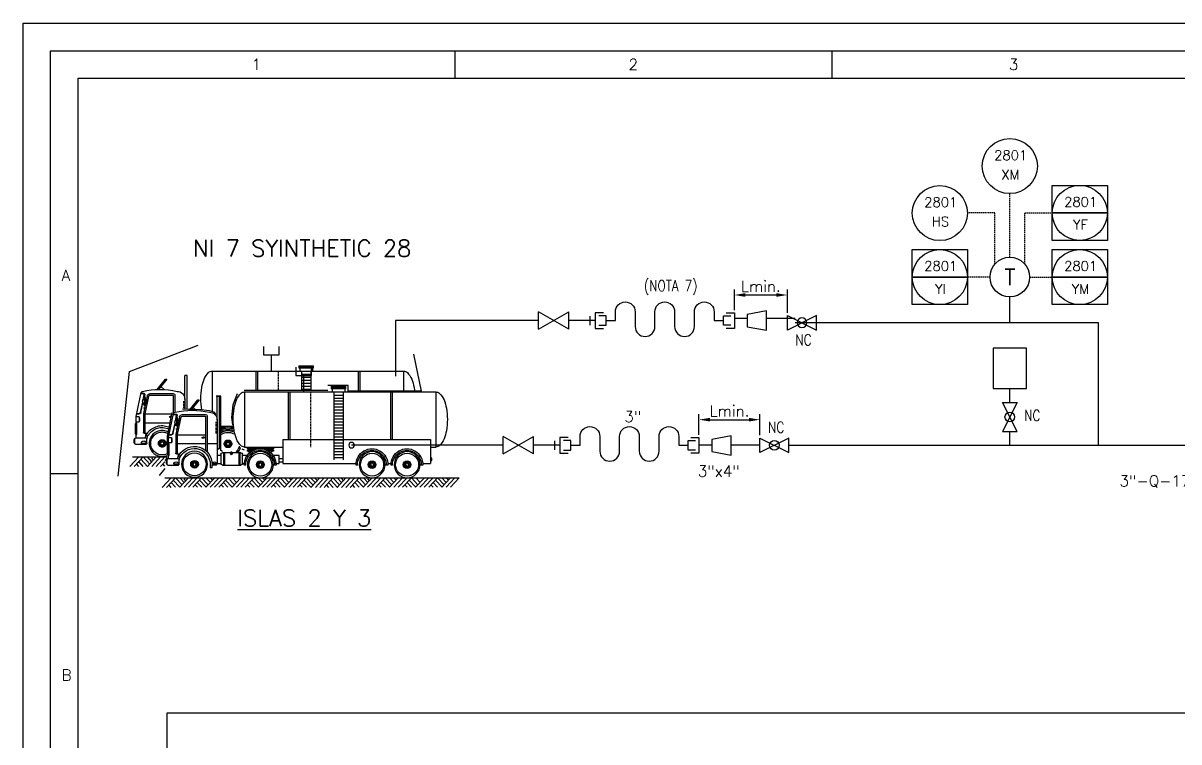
# Model space of a CAD drawing. Header units: metres. Extents: x 91 to 3133, y 1612 to 2206.
# Drawn here: x 1135.1 to 1344.9, y 2075.2 to 2205.7 of the extents above; entities that cross this region are included whole.
import ezdxf
from ezdxf.enums import TextEntityAlignment as Align
from ezdxf.xclip import XClip

# ---------------------------------------------------------------- set-up
doc = ezdxf.new("R2010")
doc.units = ezdxf.units.M
doc.header["$XCLIPFRAME"] = 2
doc.linetypes.add('RAYITAS', pattern=[0.375, 0.25, -0.125])
doc.linetypes.add('TRAZOS', pattern=[0.75, 0.5, -0.25])
for name, color, linetype in [('CAJETIN', 1, 'Continuous'), ('CARGACAMIONES', 7, 'Continuous'), ('COTAS', 4, 'Continuous'), ('EQUIPOS', 5, 'Continuous'), ('FORMATO', 7, 'Continuous'), ('INSTRUMENTOS', 1, 'Continuous'), ('TEX', 7, 'Continuous'), ('TEXTO-VALVULAS Y ACCESORIOS', 7, 'Continuous'), ('TUBERIA', 5, 'Continuous'), ('TUBERÍA2', 1, 'TRAZOS')]:
    doc.layers.add(name, color=color, linetype=linetype)
doc.layers.add('TUBERÍA3', color=1, linetype='Continuous', true_color=0xff0000)
doc.styles.add('PY', font='ROMANS.shx')
doc.styles.add('PY1', font='ROMANS.shx', dxfattribs={"width": 0.8})
doc.linetypes.add('SEÑAL_MECANICA2', pattern='A,4.411183,["o",PY,S=4.130212,R=360,X=0,Y=-1.374287999999999],0.5888170000000001,-0.374158,["",PY,S=2,R=360,X=0,Y=-0.6882620000000002],-2.183682', length=7.55784)
doc.dimstyles.new('1-5', dxfattribs={"dimtxt": 2, "dimasz": 2, "dimexe": 1, "dimexo": 0.5, "dimgap": 0.6, "dimtad": 1, "dimdec": 0, "dimlfac": 5, "dimzin": 0, "dimdsep": 46, "dimtxsty": 'PY', "dimcen": 0.7, "dimclrd": 4, "dimclre": 4, "dimclrt": 7, "dimazin": 0, "dimtfac": 1, "dimtdec": 0, "dimtofl": 0, "dimtmove": 0, "dimatfit": 3, "dimfxl": 1, "dimtolj": 1, "dimtzin": 0, "dimarcsym": 0})

# ---------------------------------------------------------------- blocks, each defined once
blk = doc.blocks.new('CAMION CISTERNA ALZ')
at = {"layer": 'CAJETIN', "color": 4, "linetype": 'RAYITAS'}
blk.add_line((38.61662163062283, 22.24642142293749), (38.61662163062283, 7.947094407235795), dxfattribs=at)
at = {"layer": 'CARGACAMIONES', "color": 4, "linetype": 'ByBlock'}
for p, q in [((55.70958841552237, 22.2464214229376), (6.059452575620525, 22.2464214229376)), ((6.059452575620525, 22.2464214229376), (6.059452575620525, 7.947094407235907)), ((17.40189187419446, 22.2464214229376), (17.40189187419446, 9.882038489052773)), ((17.83071755656056, 22.2464214229376), (17.83071755656056, 9.882038489052773)), ((33.2045586191216, 23.63066198054503), (29.45649663664926, 23.63066198054503)), ((29.45649663664926, 23.1267971238708), (29.45649663664926, 23.63066198054503)), ((33.2045586191216, 23.37628360630152), (29.45649663664926, 23.37628360630152)), ((33.2045586191216, 23.1267971238708), (29.45649663664926, 23.1267971238708)), ((29.73135451536427, 23.1267971238708), (29.73135451536427, 22.2464214229376)), ((30.12099766087386, 22.09080544916469), (30.12099766087386, 4.626509220338448)), ((32.54386276623973, 21.4341283832232), (30.12099766087386, 21.4341283832232)), ((32.54386276623973, 22.09080544916469), (32.54386276623973, 4.626509220338448)), ((32.91096043049538, 22.2464214229376), (32.91096043049538, 23.1267971238708)), ((33.2045586191216, 23.63066198054503), (33.2045586191216, 23.1267971238708)), ((43.93832343458325, 22.2464214229376), (43.93832343458325, 9.882038489052773)), ((44.36714911694889, 22.2464214229376), (44.36714911694889, 9.882038489052773)), ((55.70958841552237, 22.2464214229376), (55.70958841552237, 7.947094407235907)), ((62.23189717695641, 7.748492643128884), (62.23189717695641, 21.05481083829591)), ((62.23189717695641, 21.05481083829591), (62.82770246927658, 21.05481083829591)), ((62.82770246927658, 14.89815615097995), (62.82770246927658, 21.05481083829591)), ((32.54386276623973, 20.66175027983354), (30.12099766087386, 20.66175027983354)), ((32.54386276623973, 19.88937217644434), (30.12099766087386, 19.88937217644434)), ((32.54386276623973, 19.11699407305468), (30.12099766087386, 19.11699407305468)), ((32.54386276623973, 18.34461596966548), (30.12099766087386, 18.34461596966548)), ((67.49484392579097, 20.16110289981452), (69.6664287091935, 17.48838316639558)), ((67.79274657195128, 20.16110289981452), (67.49484392579097, 20.16110289981452)), ((69.97101075905357, 17.4801623618423), (67.79274657195128, 20.16110289981452)), ((69.05088146388562, 18.24597977600524), (68.14334745027371, 17.45945029754193)), ((32.54386276623973, 17.57223786627628), (30.12099766087386, 17.57223786627628)), ((32.54386276623973, 16.79985976288708), (30.12099766087386, 16.79985976288708)), ((32.54386276623973, 16.02748165949742), (30.12099766087386, 16.02748165949742)), ((32.54386276623973, 15.25510355610822), (30.12099766087386, 15.25510355610822)), ((62.82770246927658, 14.99745703303324), (62.82770246927658, 3.577855596882272)), ((65.40952540266744, 15.99046585356837), (65.40952540266744, 6.682636534693301)), ((71.81594886304629, 16.38766938178196), (65.80672893088149, 16.38766938178196)), ((65.80672893088149, 15.79186408946134), (65.80672893088149, 7.049412865594604)), ((71.81594886304629, 15.99046585356837), (66.0053306949885, 15.99046585356837)), ((72.20455281695241, 15.67546700791126), (73.15499420283959, 11.18247136553645)), ((72.59315677085806, 15.75767169046821), (73.05569332078585, 13.57113527262845)), ((73.05569332078585, 13.4086429201775), (73.05569332078585, 15.39466056124729)), ((73.05569332078585, 15.39466056124729), (73.35359596694616, 15.39466056124729)), ((73.15499420283959, 15.39466056124729), (73.15499420283959, 16.18906761767493)), ((73.38958954904001, 15.35731229274097), (73.2262690973671, 16.1272515649166)), ((73.52835390057635, 15.18168625481166), (73.32340860884413, 16.1478569158362)), ((73.35359596694616, 15.39466056124729), (73.35359596694616, 13.4086429201775)), ((74.15402125865012, 16.4869702638357), (73.51768763179915, 16.4869702638357)), ((74.17508508211586, 16.38766938178196), (73.51768763179915, 16.38766938178196)), ((75.43891449006969, 10.42961645857303), (74.11547410713138, 16.66869254956691)), ((32.54386276623973, 14.48272545271902), (30.12099766087386, 14.48272545271902)), ((32.54386276623973, 13.71034734932937), (30.12099766087386, 13.71034734932937)), ((32.54386276623973, 12.93796924594017), (30.12099766087386, 12.93796924594017)), ((32.54386276623973, 12.16559114255096), (30.12099766087386, 12.16559114255096)), ((62.82770246927658, 14.30235085865888), (63.22490599749064, 14.30235085865888)), ((62.82770246927658, 13.90514733044483), (63.22490599749064, 13.90514733044483)), ((62.82770246927658, 13.50794380223124), (63.22490599749064, 13.50794380223124)), ((62.82770246927658, 13.11074027401673), (63.22490599749064, 13.11074027401673)), ((62.82770246927658, 12.71353674580314), (63.22490599749064, 12.71353674580314)), ((62.82770246927658, 12.31633321758909), (63.22490599749064, 12.31633321758909)), ((73.35359596694616, 13.4086429201775), (73.05569332078585, 13.4086429201775)), ((73.0900667030346, 13.4086429201775), (73.55219773105318, 11.22402351500068)), ((73.15499420283959, 13.4086429201775), (73.15499420283959, 12.6142358637494)), ((73.15499420283959, 12.6142358637494), (73.55219773105318, 12.6142358637494)), ((74.20394664082414, 11.51820028861721), (73.68895065587641, 13.94603850336944)), ((74.30108615230165, 11.5388056395368), (73.74446532729462, 14.16287524313793)), ((45.78227386875551, 9.882038489052773), (7.445257865258554, 9.882038489052773)), ((7.445257865258554, 9.882038489052773), (7.445257865258554, 3.677156478936012)), ((32.54386276623973, 11.39321303916176), (30.12099766087386, 11.39321303916176)), ((32.54386276623973, 10.62083493577211), (30.12099766087386, 10.62083493577211)), ((32.54386276623973, 9.848456832382908), (30.12099766087386, 9.848456832382908)), ((32.54386276623973, 9.076078728993252), (30.12099766087386, 9.076078728993252)), ((45.78227386875551, 9.882038489052773), (45.78227386875551, 3.677156478936012)), ((62.82770246927658, 11.91912968937504), (63.22490599749064, 11.91912968937504)), ((62.82770246927658, 11.52192616116144), (63.22490599749064, 11.52192616116144)), ((73.15499420283959, 11.12472263294739), (65.80672893088149, 11.12472263294739)), ((66.1046315770418, 10.33031557651929), (66.1046315770418, 10.52891734062632)), ((66.1046315770418, 10.52891734062632), (66.50183510525585, 10.52891734062632)), ((66.79973775141616, 10.33031557651929), (66.1046315770418, 10.33031557651929)), ((66.79973775141616, 10.52891734062632), (66.79973775141616, 10.33031557651929)), ((73.15499420283959, 11.18247136553645), (73.15499420283959, 6.15967853027314)), ((73.55219773105318, 11.22402351500068), (73.55219773105318, 6.35828029437971)), ((74.5452065515883, 10.13171381241227), (74.5452065515883, 9.238005873930886)), ((74.64450743364205, 10.33031557651929), (74.64450743364205, 9.138704991877601)), ((75.27040390234242, 11.22402351500068), (74.6896441982117, 11.22402351500068)), ((75.29146772580862, 11.12472263294739), (74.6896441982117, 11.12472263294739)), ((75.43891449006969, 10.42961645857303), (74.74380831569532, 10.42961645857303)), ((74.74380831569532, 9.039404109823863), (75.43891449006969, 9.039404109823863)), ((75.43891449006969, 4.868767063577706), (75.43891449006969, 10.42961645857303)), ((7.445257865258554, 7.947094407235454), (6.059452575620525, 7.947094407235454)), ((32.54386276623973, 8.303700625604051), (30.12099766087386, 8.303700625604051)), ((32.54386276623973, 7.53132252221485), (30.12099766087386, 7.53132252221485)), ((32.54386276623973, 6.754176030837697), (30.12099766087386, 6.754176030837697)), ((55.70958841552237, 7.947094407235907), (45.78227386875551, 7.947094407235907)), ((48.23047280741412, 7.847793525182621), (48.23047280741412, 7.45058999696812)), ((54.9829327870516, 7.847793525182621), (48.23047280741412, 7.847793525182621)), ((48.23047280741412, 7.45058999696812), (51.010897504912, 7.45058999696812)), ((50.24414945269383, 7.251988232861093), (48.23047280741412, 7.251988232861093)), ((48.23047280741412, 7.251988232861093), (48.23047280741412, 6.854784704647499)), ((48.23047280741412, 6.854784704647499), (49.43980718093508, 6.854784704647499)), ((48.4290745715216, 6.854784704647499), (48.92408128104761, 6.465850861447962)), ((48.72697721768189, 7.847793525182621), (48.72697721768189, 7.947094407235907)), ((49.32278251000297, 7.45058999696812), (49.32278251000297, 7.251988232861093)), ((52.30180897160744, 7.45058999696812), (54.9829327870516, 7.45058999696812)), ((54.9829327870516, 7.251988232861093), (53.06855702382563, 7.251988232861093)), ((53.87289929558438, 6.854784704647499), (54.9829327870516, 6.854784704647499)), ((53.89062308446273, 7.45058999696812), (53.89062308446273, 7.251988232861093)), ((54.78433102294503, 6.854784704647499), (54.34155299819304, 6.506887685199671)), ((54.48642837678381, 7.847793525182621), (54.48642837678381, 7.947094407235907)), ((54.9829327870516, 7.45058999696812), (54.9829327870516, 7.847793525182621)), ((54.9829327870516, 6.854784704647499), (54.9829327870516, 7.251988232861093)), ((56.27384425374657, 3.677156478936012), (56.27384425374657, 6.060377648219401)), ((56.67104778196062, 6.45758117643345), (58.95496806919073, 6.45758117643345)), ((56.96895042812093, 6.45758117643345), (56.96895042812093, 3.279952950721963)), ((57.16755219222797, 6.45758117643345), (57.16755219222797, 3.279952950721963)), ((58.95496806919073, 6.45758117643345), (58.95496806919073, 6.15967853027314)), ((59.35217159740478, 6.45758117643345), (61.43749012052786, 6.45758117643345)), ((59.35217159740478, 6.45758117643345), (59.35217159740478, 6.15967853027314)), ((60.94098571026007, 6.45758117643345), (60.94098571026007, 3.279952950721963)), ((61.13958747436754, 6.45758117643345), (61.13958747436754, 3.279952950721963)), ((61.83469364874146, 6.060377648219401), (61.83469364874146, 3.677156478936012)), ((62.82770246927658, 7.351289114914834), (62.62910070516999, 7.351289114914834)), ((65.40952540266744, 8.840802345717293), (62.82770246927658, 8.840802345717293)), ((73.15499420283959, 8.840802345717293), (65.80672893088149, 8.840802345717293)), ((73.35359596694616, 6.15967853027314), (72.49693556305101, 6.15967853027314)), ((75.43891449006969, 8.940103227770578), (75.2403127259622, 8.940103227770578)), ((75.43891449006969, 8.741501463664008), (75.2403127259622, 8.741501463664008)), ((75.33961360801595, 8.741501463664008), (75.33961360801595, 5.76247500205909)), ((75.43891449006969, 8.642200581610266), (75.53821537212345, 8.642200581610266)), ((75.53821537212345, 8.642200581610266), (75.53821537212345, 5.861775884112375)), ((75.63751625417672, 8.642200581610266), (75.53821537212345, 8.642200581610266)), ((75.63751625417672, 5.861775884112375), (75.63751625417672, 8.642200581610266)), ((7.146157685981506, 4.449554184247061), (7.146157685981506, 5.07571633623047)), ((7.146157685981506, 5.07571633623047), (7.446002644579039, 5.07571633623047)), ((7.446002644579039, 4.449554184247061), (7.146157685981506, 4.449554184247061)), ((9.486669633051859, 3.677156478936012), (7.445257865258554, 3.677156478936012)), ((9.477087323080923, 3.279952950721963), (9.874418450552641, 3.279952950721963)), ((17.32172940604778, 3.279952950721963), (17.71906053351995, 3.279952950721963)), ((18.21556494378728, 3.677156478936012), (17.70947822354855, 3.677156478936012)), ((18.55633281508699, 3.677156478936012), (17.75234344868795, 3.677156478936012)), ((18.54675050511559, 3.279952950721963), (18.94408163258822, 3.279952950721963)), ((26.39139258808246, 3.279952950721963), (26.78872371555554, 3.279952950721963)), ((45.78227386875551, 3.677156478936012), (26.77914140558414, 3.677156478936012)), ((32.54386276623973, 5.991040908108062), (30.12099766087386, 5.991040908108062)), ((32.54386276623973, 5.257257136252973), (30.12099766087386, 5.257257136252973)), ((46.74095957661211, 4.979116615364091), (45.78227386875551, 4.979116615364091)), ((46.74095957661211, 4.12278437030136), (45.78227386875551, 4.12278437030136)), ((46.74095957661211, 3.677156478936012), (46.74095957661211, 5.76247500205909)), ((46.74095957661211, 5.76247500205909), (48.29292520664421, 5.76247500205909)), ((47.54494894301115, 3.677156478936012), (46.74095957661211, 3.677156478936012)), ((47.53536663304021, 3.279952950721963), (47.93269776051238, 3.279952950721963)), ((55.01978126987478, 5.76247500205909), (56.27384425374657, 5.76247500205909)), ((55.38000871600707, 3.279952950721963), (55.77733984347924, 3.279952950721963)), ((56.27384425374657, 3.677156478936012), (55.76775753350784, 3.677156478936012)), ((61.43749012052786, 3.279952950721963), (56.67104778196062, 3.279952950721963)), ((61.83469364874146, 5.76247500205909), (62.82770246927658, 5.76247500205909)), ((62.82770246927658, 3.677156478936012), (61.83469364874146, 3.677156478936012)), ((64.11861393597201, 3.379253832775248), (63.0263042333836, 3.379253832775248)), ((63.04616440979407, 3.577855596882272), (63.04616440979407, 3.895618419453512)), ((63.04616440979407, 3.577855596882272), (63.99945287750779, 3.577855596882272)), ((63.99945287750779, 3.577855596882272), (63.99945287750779, 3.895618419453512)), ((64.11861393597201, 2.684147658400888), (64.11861393597201, 3.379253832775248)), ((64.61511834623934, 3.379253832775248), (64.61511834623934, 2.684147658400888)), ((72.6584897925718, 5.36527147384504), (72.6584897925718, 5.961076766166115)), ((72.6584897925718, 3.478554714828987), (72.6584897925718, 4.670165299470682)), ((72.85709155667881, 4.868767063577706), (75.63751625417672, 4.868767063577706)), ((72.85709155667881, 3.478554714828987), (72.85709155667881, 3.875758243043037)), ((72.85709155667881, 3.478554714828987), (74.04870214132097, 3.478554714828987)), ((75.63751625417672, 3.279952950721963), (72.85709155667881, 3.279952950721963)), ((74.04870214132097, 3.478554714828987), (74.04870214132097, 3.875758243043037)), ((75.43891449006969, 5.76247500205909), (75.2403127259622, 5.76247500205909)), ((75.53821537212345, 5.861775884112375), (75.43891449006969, 5.861775884112375)), ((75.53821537212345, 5.861775884112375), (75.63751625417672, 5.861775884112375)), ((75.83611801828374, 4.670165299470682), (75.83611801828374, 3.478554714828987)), ((75.83611801828374, 4.471563535363657), (76.03471978239031, 4.471563535363657)), ((76.03471978239031, 3.677156478936012), (75.83611801828374, 3.677156478936012)), ((76.03471978239031, 4.471563535363657), (76.03471978239031, 3.677156478936012)), ((64.61511834623934, 2.684147658400888), (64.11861393597201, 2.684147658400888))]:
    blk.add_line(p, q, dxfattribs=at)
at = {"layer": 'CARGACAMIONES', "color": 4}
for p, q in [((2.292212425094021, -2.48374719568892), (0, 0)), ((76.41259123846929, 0.0030238429567362), (0.0418176584171306, 0.0030238429567362)), ((37.42483992052803, -1.229341062880848), (38.56516851820653, 0.0036258201698729)), ((37.98781873273674, -1.839361770712457), (39.6917777214976, 0.0030238429567362)), ((41.99179498229205, -2.47951939830591), (39.69958255719803, 0.0042277973839191)), ((43.11840418558313, -2.480121375519502), (40.82619176048865, 0.0036258201698729)), ((44.24501338887421, -2.480723352732638), (41.95280096378019, 0.0030238429567362)), ((45.37162259216529, -2.48132532994623), (43.07941016707082, 0.0024218657431447)), ((43.65544168788665, -0.6217422207923847), (44.23213989448323, 0.0018059316403196)), ((44.21842050009582, -1.231762928623993), (45.35874909777475, 0.0012039544267282)), ((44.78139931230454, -1.841783636455602), (46.48535830106538, 0.0006019772135915)), ((48.77757072615941, -2.483145218475783), (46.48535830106538, 0.0006019772135915)), ((49.90417992945049, -2.483747195689375), (47.61196750435693, 0)), ((3.418821628385103, -2.484349172902511), (1.126609203291081, -0.0006019772135915)), ((4.545430831676184, -2.484951150116103), (2.253218406582163, -0.0012039544262734)), ((2.82924992739754, -0.6253680409618028), (3.405948133994115, -0.0018198885295533)), ((3.392228739606707, -1.235388748793866), (4.532557337285198, -0.00242186574269)), ((3.955207551815419, -1.84540945662593), (5.659166540576278, -0.0030238429562814)), ((4.490910364245792, -2.484922018382349), (6.222145352785446, -0.6130445507878904)), ((5.617519567536874, -2.48552399559594), (6.785124164994158, -1.223065258619953)), ((7.951378965670301, -2.486771038646111), (5.659166540576278, -0.0030238429562814)), ((6.744128770827956, -2.486125972809531), (7.348102977203325, -1.833085966451562)), ((9.077988168961383, -2.487373015859247), (6.785775743867817, -0.0036258201698729)), ((10.20459737225246, -2.487974993072839), (7.912384947158443, -0.0042277973830096)), ((11.33120657554354, -2.488576970285976), (9.03899415044998, -0.0048297745966011)), ((10.17800448347407, -1.239014568963739), (11.31833308115301, -0.0060476859130176)), ((10.74098329568369, -1.849035276795802), (12.44494228444364, -0.0066496631261543)), ((11.27668610811361, -2.488547838552676), (13.00792109665235, -0.6166703709577633)), ((12.40329531140423, -2.489149815766268), (13.57089990886197, -1.226691078789826)), ((14.73715470953812, -2.490396858815984), (12.44494228444409, -0.0066496631261543)), ((13.52990451469577, -2.489751792979404), (14.13387872107114, -1.83671178662189)), ((15.86376391282874, -2.490998836029575), (13.57155148773518, -0.0072516403397458)), ((16.99037311612028, -2.491600813242712), (14.6981606910258, -0.0078536175528825)), ((18.11698231941091, -2.492202790456303), (15.82476989431734, -0.008455594766474)), ((16.40080141513317, -0.632619681302458), (16.97749962172929, -0.0090715288697538)), ((16.96378022734188, -1.242640389134066), (18.10410882502037, -0.0096735060828905)), ((17.5267590395506, -1.852661096965675), (19.23071802831145, -0.0102754832960272)), ((18.06246185198097, -2.492173658722549), (19.79369684052062, -0.6202961911280909)), ((19.18907105527251, -2.492775635936141), (20.35667565272934, -1.230316898960154)), ((21.52293045340548, -2.494022678985857), (19.23071802831145, -0.0102754832960272)), ((20.31568025856314, -2.493377613149277), (20.9196544649385, -1.840337606791763)), ((22.64953965669702, -2.494624656199448), (20.35732723160254, -0.0108774605096187)), ((23.77614885998764, -2.495226633412585), (21.48393643489362, -0.0114794377232102)), ((24.90275806327918, -2.495828610625721), (22.6105456381847, -0.0120814149363469)), ((23.20256681188948, -0.9114726206157684), (23.76592300708944, -0.2758446498464764)), ((23.74955597120925, -1.246266209303939), (24.88988456888819, -0.0132993262527634)), ((24.31253478341796, -1.856286917135548), (26.01649377217882, -0.0139013034663549)), ((24.84823759584833, -2.495799478892422), (26.57947258438799, -0.6239220112984185)), ((25.97484679913942, -2.496401456106013), (27.14245139659715, -1.233942719130027)), ((28.3087061972733, -2.497648499156184), (26.01649377217882, -0.0139013034663549)), ((27.1014560024305, -2.497003433319605), (27.70543020880632, -1.843963426962091)), ((29.43531540056392, -2.498250476369321), (27.14310297547036, -0.0145032806794916)), ((30.56192460385502, -2.498852453582458), (28.26971217876098, -0.0151052578935378)), ((31.68853380714609, -2.499454430796049), (29.39632138205252, -0.0157072351062198)), ((29.98689585640295, -0.7713119684981394), (30.55025205160291, -0.1356839977293021)), ((30.53533171507661, -1.249892029473812), (31.67566031275555, -0.0169251464226363)), ((31.09831052728623, -1.859912737305876), (32.80226951604709, -0.0175271236362278)), ((31.63401333971615, -2.499425299062295), (33.3652483282558, -0.6275478314678367)), ((32.76062254300723, -2.500027276275886), (33.92822714046451, -1.2375685392999)), ((35.09448194114066, -2.501274319326057), (32.80226951604709, -0.0175271236362278)), ((33.88723174629831, -2.500629253489478), (34.49120595267368, -1.847589247131509)), ((36.22109114443175, -2.501876296539194), (33.92887871933772, -0.0181291008498192)), ((37.34770034772282, -2.502478273752331), (35.05548792262926, -0.0187310780629559)), ((38.4743095510139, -2.503080250965922), (36.18209712591988, -0.0193330552760927)), ((36.87640406185437, -0.7507610019051754), (37.43976025705388, -0.1151330311363381)), ((38.52352154516757, -2.478874332469331), (40.25475653370722, -0.6069968648748727)), ((39.6501307484582, -2.479476309682922), (40.81773534591547, -1.217017572706936)), ((40.77673995174973, -2.480078286896059), (41.3807141581251, -1.827038280538545)), ((45.31710212473489, -2.48129619821293), (47.04833711327409, -0.6094187306180175)), ((46.44371132802598, -2.481898175426067), (47.61131592548325, -1.219439438450081)), ((47.57032053131752, -2.482500152639204), (48.17429473769289, -1.829460146281689)), ((51.03078913274157, -2.484349172902966), (48.73857670764755, -0.0006019772135915)), ((52.15739833603265, -2.484951150116103), (49.86518591093909, -0.0012039544262734)), ((50.441217431754, -0.6253680409622575), (51.01791563835104, -0.0018198885295533)), ((51.00419624396272, -1.235388748793866), (52.14452484164211, -0.0024218657431447)), ((51.56717505617235, -1.84540945662593), (53.27113404493321, -0.0030238429562814)), ((52.10287786860272, -2.484922018382803), (53.83411285714237, -0.6130445507883451)), ((53.22948707189334, -2.485523995596395), (54.39709166935108, -1.223065258619953)), ((55.56334647002723, -2.486771038646111), (53.27113404493321, -0.0030238429562814)), ((54.35609627518488, -2.486125972809531), (54.96007048156025, -1.833085966451562)), ((56.68995567331785, -2.487373015859247), (54.39774324822429, -0.0036258201698729)), ((57.81656487660939, -2.487974993072839), (55.52435245151492, -0.0042277973830096)), ((58.9431740799, -2.488576970285976), (56.65096165480645, -0.0048297745966011)), ((57.789971987831, -1.239014568963739), (58.93030058550947, -0.0060476859130176)), ((58.3529508000397, -1.849035276795802), (60.05690978880057, -0.0066496631266091)), ((58.88865361247007, -2.488547838552676), (60.61988860100973, -0.6166703709582181)), ((60.01526281576115, -2.489149815766268), (61.18286741321845, -1.226691078789826)), ((62.3491222138946, -2.490396858815984), (60.05690978880057, -0.0066496631266091)), ((61.14187201905224, -2.489751792979404), (61.74584622542716, -1.83671178662189)), ((63.47573141718567, -2.490998836029575), (61.1835189920921, -0.0072516403397458)), ((64.60234062047675, -2.491600813242712), (62.31012819538273, -0.0078536175528825)), ((65.72894982376785, -2.492202790456303), (63.43673739867381, -0.008455594766474)), ((64.01276891948919, -0.632619681302458), (64.58946712608576, -0.0090715288697538)), ((64.57574773169836, -1.242640389134066), (65.7160763293773, -0.0096735060828905)), ((65.13872654390752, -1.852661096965675), (66.84268553266793, -0.0102754832960272)), ((65.6744293563379, -2.492173658722549), (67.40566434487664, -0.6202961911280909)), ((66.80103855962852, -2.492775635936141), (67.96864315708626, -1.230316898960154)), ((69.13489795776239, -2.494022678985857), (66.84268553266793, -0.0102754832960272)), ((67.92764776292006, -2.493377613149277), (68.53162196929543, -1.840337606791763)), ((70.26150716105303, -2.494624656199448), (67.96929473595947, -0.0108774605096187)), ((71.38811636434455, -2.495226633412585), (69.09590393925009, -0.0114794377232102)), ((72.5147255676352, -2.495828610625721), (70.22251314254162, -0.0120814149363469)), ((70.81453431624595, -0.9114726206157684), (71.3778905114459, -0.2758446498464764)), ((71.36152347556617, -1.246266209303939), (72.50185207324468, -0.0132993262527634)), ((71.92450228777487, -1.856286917135548), (73.62846127653575, -0.0139013034663549)), ((72.46020510020524, -2.495799478892422), (74.19144008874491, -0.6239220112984185)), ((73.58681430349633, -2.496401456106013), (74.75441890095362, -1.233942719130027)), ((75.92067370162977, -2.497648499156184), (73.62846127653575, -0.0139013034663549)), ((74.71342350678742, -2.497003433319605), (75.31739771316279, -1.843963426962091)), ((77.04728290492132, -2.498250476369321), (74.75507047982683, -0.0145032806794916))]:
    blk.add_line(p, q, dxfattribs=at)
at = {"layer": 'CARGACAMIONES', "color": 4, "linetype": 'Continuous'}
blk.add_circle((27.94726204474045, 8.423342784763348), 0.7183506538905481, dxfattribs=at)
at = {"layer": 'CARGACAMIONES', "color": 4, "linetype": 'ByBlock'}
for centre, radius in [((13.54842348727334, 3.379253832775589), 3.376229989818536), ((22.61808666930847, 3.379253832775589), 3.376229989818536), ((51.60670279723262, 3.379253832775589), 3.376229989818536), ((59.15356983329821, 6.45758117643379), 0.1986017641069726), ((68.68645451043267, 3.478554714828873), 3.376229989818536), ((13.54842348727334, 3.379253832775589), 0.7944070564278906), ((12.95261819495272, 3.379253832775589), 0.0993008820534863), ((13.12712552480661, 3.800551795242313), 0.0993008820534863), ((13.12712552480661, 2.957955870308865), 0.0993008820534863), ((13.54842348727334, 3.379253832775589), 0.3972035282139453), ((13.54842348727334, 3.975059125096663), 0.0993008820534863), ((13.96972144974052, 3.800551795242313), 0.0993008820534863), ((13.96972144974052, 2.957955870308865), 0.0993008820534863), ((14.14422877959441, 3.379253832775589), 0.0993008820534863), ((22.61808666930847, 3.379253832775589), 0.7944070564278906), ((22.02228137698785, 3.379253832775589), 0.0993008820534863), ((22.1967887068422, 3.800551795242313), 0.0993008820534863), ((22.1967887068422, 2.957955870308865), 0.0993008820534863), ((22.61808666930847, 3.379253832775589), 0.3972035282139453), ((22.61808666930847, 3.975059125096663), 0.0993008820534863), ((23.03938463177565, 3.800551795242313), 0.0993008820534863), ((23.03938463177565, 2.957955870308865), 0.0993008820534863), ((23.21389196163, 3.379253832775589), 0.0993008820534863), ((51.60670279723262, 3.379253832775589), 0.7944070564278906), ((51.010897504912, 3.379253832775589), 0.0993008820534863), ((51.1854048347659, 3.800551795242313), 0.0993008820534863), ((51.1854048347659, 2.957955870308865), 0.0993008820534863), ((51.60670279723262, 3.379253832775589), 0.3972035282139453), ((51.60670279723262, 3.975059125096663), 0.0993008820534863), ((52.02800075969981, 3.800551795242313), 0.0993008820534863), ((52.02800075969981, 2.957955870308865), 0.0993008820534863), ((52.2025080895537, 3.379253832775589), 0.0993008820534863), ((68.68645451043267, 3.478554714828873), 0.7944070564278906), ((68.09064921811114, 3.478554714828873), 0.0993008820534863), ((68.26515654796593, 3.899852677295598), 0.0993008820534863), ((68.26515654796593, 3.05725675236215), 0.0993008820534863), ((68.68645451043267, 3.478554714828873), 0.3972035282139453), ((68.68645451043267, 4.074360007149949), 0.0993008820534863), ((69.10775247289894, 3.899852677295598), 0.0993008820534863), ((69.10775247289894, 3.05725675236215), 0.0993008820534863), ((69.28225980275374, 3.478554714828873), 0.0993008820534863), ((13.54842348727334, 2.783448540454514), 0.0993008820534863), ((22.61808666930847, 2.783448540454514), 0.0993008820534863), ((51.60670279723262, 2.783448540454514), 0.0993008820534863), ((68.68645451043267, 2.882749422508254), 0.0993008820534863)]:
    blk.add_circle(centre, radius, dxfattribs=at)
for centre, radius, start, end in [((8.798838258941032, 18.1527523789963), 5.229061922381336, 135.0250689795757, 157.5177209634188), ((6.059452575620525, 20.88974194956188), 1.35667947337597, 90, 135.0250689795849), ((55.70958841552237, 20.88974194956188), 1.35667947337597, 44.97493102041511, 90), ((52.97020273220187, 18.1527523789963), 5.229061922381336, 22.48227903658119, 44.97493102042435), ((20.3369752085282, 15.09675791508641), 17.23641984123123, 170.2727425640775, 179.9999999999967), ((13.24590166192138, 16.31232961310513), 10.04191231142719, 157.5177209634218, 170.2727425640823), ((48.52313932922153, 16.31232961310422), 10.04191231142742, 9.727257435919297, 22.48227903657818), ((41.43206578261515, 15.09675791508868), 17.23641984123105, 359.9999999999936, 9.727257435912877), ((20.33697520853366, 15.09675791508687), 17.23641984123688, 180, 189.7272574359177), ((41.43206578260924, 15.09675791508596), 17.23641984123676, 350.2727425640873, 3.2569e-12), ((64.81372011034682, 14.99745703303358), 1.986017641069726, 90, 180), ((69.28225980275374, -2.391648686868506), 19.88374341605475, 77.01280301879274, 102.9871969812073), ((65.80672893088149, 15.99046585356825), 0.3972035282139453, 90, 180), ((66.0053306949885, 15.79186408946123), 0.1986017641069726, 90, 180), ((69.74978939424864, 17.67242765116987), 0.099300882053467, 0, 180), ((69.74978939424864, 17.67242765116987), 0.099300882053467, 180, 0), ((71.81594886304629, 15.59326232535466), 0.7944070564278906, 11.9441771884456, 90), ((71.81594886304629, 15.59326232535466), 0.3972035282139453, 11.9441771884456, 90), ((73.51768763179915, 16.18906761767528), 0.297902646160459, 90, 191.9761324442007), ((73.51768763179915, 16.18906761767528), 0.1986017641069726, 90, 191.9761324442007), ((72.36058714641149, 14.40165174071251), 1.404326541556514, 315.0000000000012, 44.99999999999885), ((73.72691606122135, 16.58627114588933), 0.3972035282139453, 11.97613244420075, 90), ((13.2459016619232, 13.88118621707042), 10.04191231142913, 189.7272574359289, 202.4822790365782), ((48.52313932922015, 13.88118621707042), 10.04191231142913, 337.5177209634219, 350.272742564071), ((8.798838258941942, 12.04076345117744), 5.229061922382048, 202.4822790365782, 224.9749310204243), ((52.97020273220187, 12.04076345117698), 5.229061922381791, 315.0250689795849, 337.5177209634219), ((74.6896441982117, 11.62122704321507), 0.4965044102674316, 191.9761324442007, 270), ((74.6896441982117, 11.62122704321507), 0.3972035282139453, 191.9761324442007, 270), ((74.74380831569532, 10.33031557651963), 0.0993008820534863, 90, 180), ((74.74380831569532, 9.138704991877944), 0.0993008820534863, 180, 270), ((6.059452575620525, 9.303773880611402), 1.356679473375797, 224.9749310204151, 270), ((13.59807392830044, 3.379253832775589), 4.122182827771791, 358.6196459265565, 181.3803540734435), ((13.59807392830044, 3.379253832775589), 3.724979299557845, 358.4724222385644, 181.5275777614356), ((13.54842348727334, 3.379253832775589), 2.979026461604553, 90, 270), ((13.54842348727334, 3.379253832775589), 2.979026461604553, 270, 90), ((22.66773711033511, 3.379253832775589), 4.122182827771791, 358.6196459265565, 181.3803540734435), ((22.66773711033511, 3.379253832775589), 3.724979299557845, 358.4724222385644, 181.5275777614356), ((22.61808666930847, 3.379253832775589), 2.979026461604553, 90, 270), ((22.61808666930847, 3.379253832775589), 2.979026461604553, 270, 90), ((51.65635323825973, 3.379253832775589), 4.122182827771791, 358.6196459265565, 181.3803540734435), ((51.65635323825973, 3.379253832775589), 3.724979299557845, 358.4724222385644, 181.5275777614356), ((51.6067027972331, 3.379253832775589), 2.979026461604553, 90, 270), ((51.6067027972331, 3.379253832775589), 2.979026461604553, 270, 90), ((55.70958841552237, 9.303773880611857), 1.356679473376022, 270, 315.0250689795769), ((56.67104778196062, 6.060377648219287), 0.3972035282139453, 90, 180), ((59.15356983329821, 6.159678530273482), 0.1986017641069726, 180, 0), ((61.43749012052786, 6.060377648219287), 0.3972035282139453, 0, 90), ((62.62910070516999, 7.74849264312877), 0.3972035282139453, 180, 270), ((68.73610495145886, 3.478554714828873), 4.618687238039222, 31.87064054908418, 181.3803540734435), ((68.73610495145886, 3.478554714828873), 4.122182827771791, 17.57879602082383, 181.3803540734435), ((68.68645451043267, 3.478554714828873), 2.979026461604735, 90, 270), ((68.68645451043267, 3.478554714828873), 2.979026461604735, 270, 90), ((73.35359596694616, 6.358280294380051), 0.1986017641069726, 270, 0), ((13.54842348727334, 3.379253832775589), 0.9930088205348512, 90, 270), ((13.54842348727334, 3.379253832775589), 0.9930088205348512, 270, 90), ((22.61808666930847, 3.379253832775589), 0.9930088205348512, 90, 270), ((22.61808666930847, 3.379253832775589), 0.9930088205348512, 270, 90), ((51.6067027972331, 3.379253832775589), 0.9930088205348512, 90, 270), ((51.6067027972331, 3.379253832775589), 0.9930088205348512, 270, 90), ((56.67104778196062, 3.677156478935899), 0.3972035282139453, 180, 270), ((61.43749012052786, 3.677156478935899), 0.3972035282139453, 270, 0), ((63.0263042333836, 3.577855596882614), 0.1986017641069726, 180, 270), ((63.52280864365093, 3.418974185596994), 0.6740767399471271, 44.99999999999885, 135.0000000000011), ((68.68645451043267, 3.478554714828873), 0.9930088205348512, 90, 270), ((68.68645451043267, 3.478554714828873), 0.9930088205348512, 270, 90), ((72.6584897925718, 5.663174120005692), 0.297902646160459, 270, 90), ((72.85709155667881, 4.670165299471021), 0.1986017641069726, 90, 180), ((72.85709155667881, 3.478554714828873), 0.1986017641069726, 180, 270), ((73.45289684899943, 3.279952950721849), 0.8425959249339084, 44.99999999999885, 135.0000000000011), ((68.73610495145886, 3.478554714828873), 4.618687238039222, 17.57879602082383, 25.73681166820807), ((75.63751625417672, 4.670165299471021), 0.1986017641069726, 0, 90), ((75.63751625417672, 3.478554714828873), 0.1986017641069726, 270, 0)]:
    blk.add_arc(centre, radius, start, end, dxfattribs=at)
at = {"layer": 'CARGACAMIONES', "color": 4}
for start, end in [(177.7084743239069, 357.7084743239068), (357.7084743239068, 177.7084743239069)]:
    blk.add_arc((74.79347449143506, -1.378781253178317), 0.0144813786327237, start, end, dxfattribs=at)
blk = doc.blocks.new('VALV GLOB-V')
at = {"layer": 'INSTRUMENTOS', "color": 1, "flags": 128}
blk.add_lwpolyline([(5.700000000000273, -1.425000000000181), (5.700000000000273, 1.425000000000181), (0, -1.425000000000181), (0, 1.425000000000181)], close=True, dxfattribs=at)
at = {"layer": 'INSTRUMENTOS', "color": 1}
blk.add_circle((2.850000000000363, 0), 0.95, dxfattribs=at)
at = {"layer": 'INSTRUMENTOS', "color": 7, "linetype": 'SEÑAL_MECANICA2', "style": 'PY'}
blk.add_attdef('REF.', text='', height=2, dxfattribs=at).set_placement((2.996044442979837, -3.368335432460298), align=Align.MIDDLE)
blk = doc.blocks.new('*D20')
at = {"layer": 'COTAS', "color": 4, "lineweight": -2, "transparency": 16777216}
for p, q in [((1257.805965741253, 2130.993371107436), (1257.805965741253, 2134.725505108906)), ((1268.873515472173, 2130.901379350289), (1268.873515472173, 2134.725505108906)), ((1259.805965741253, 2133.725505108906), (1266.873515472173, 2133.725505108906))]:
    blk.add_line(p, q, dxfattribs=at)
at = {"layer": 'COTAS', "color": 4, "transparency": 16777216}
for points in [[(1259.805965741253, 2134.058838442239), (1259.805965741253, 2133.392171775572), (1257.805965741253, 2133.725505108906)], [(1266.873515472173, 2134.058838442239), (1266.873515472173, 2133.392171775572), (1268.873515472173, 2133.725505108906)]]:
    blk.add_solid(points, dxfattribs=at)
at = {"layer": 'DEFPOINTS', "color": 0, "transparency": 16777216}
for p in [(1268.873515472173, 2133.725505108906), (1257.805965741253, 2130.493371107436), (1268.873515472173, 2130.401379350289)]:
    blk.add_point(p, dxfattribs=at)
at = {"layer": 'COTAS', "color": 7, "transparency": 16777216, "insert": (1263.339740606713, 2135.325505108905), "char_height": 2, "attachment_point": 5, "style": 'PY'}
blk.add_mtext('\\A1;Lmin.', dxfattribs=at)
blk = doc.blocks.new('REDUCCION')
at = {"color": 1}
for p, q in [((0, 2), (0, -2)), ((4, 1.25), (0, 2)), ((4, -1.25), (4, 1.25)), ((0, -2), (4, -1.25))]:
    blk.add_line(p, q, dxfattribs=at)
at = {"style": 'PY1', "width": 0.8}
blk.add_attdef('.', text='', height=2, dxfattribs=at).set_placement((2.000000000005456, -3.65345043576417), align=Align.MIDDLE)
blk = doc.blocks.new('SEÑAL CIRCU MARCO')
at = {"color": 1, "linetype": 'Continuous', "ltscale": 0.5}
blk.add_line((5.702326539625572, 5.699999524999839), (-5.697672510374104, 5.699999524999839), dxfattribs=at)
at = {"color": 1, "flags": 128}
blk.add_lwpolyline([(5.702326539625572, 0), (-5.697672510374104, 0), (-5.697672510374104, 11.39999904999968), (5.702326539625572, 11.39999904999968)], close=True, dxfattribs=at)
at = {"color": 1}
blk.add_circle((0.0023270146266441, 5.699999524999839), 5.699999999999998, dxfattribs=at)
at = {"style": 'PY'}
for tag, p in [('XXX', (0.1832789205927838, 7.982250966302673)), ('YYY', (0.1282988696329994, 3.239477275459648))]:
    blk.add_attdef(tag, text='', height=2, dxfattribs=at).set_placement(p, align=Align.MIDDLE)
blk = doc.blocks.new('SEÑAL CIR')
at = {"color": 1}
blk.add_circle((0, 5.699999524999952), 5.699999524999999, dxfattribs=at)
at = {"layer": 'INSTRUMENTOS', "linetype": 'Continuous', "style": 'PY', "flags": 4}
for p in [(0.1809523809520215, 6.93779443849405), (0.125972329997694, 2.949785320935689)]:
    blk.add_attdef('---', text='', height=2, dxfattribs=at).set_placement(p, align=Align.CENTER)
blk = doc.blocks.new('*D24')
at = {"layer": 'COTAS', "color": 4, "lineweight": -2, "transparency": 16777216}
for p, q in [((1264.224135684277, 2153.62507305855), (1264.224135684277, 2157.35720706002)), ((1273.864687968366, 2153.133081301403), (1273.864687968366, 2157.35720706002)), ((1266.224135684277, 2156.35720706002), (1271.864687968366, 2156.35720706002))]:
    blk.add_line(p, q, dxfattribs=at)
at = {"layer": 'COTAS', "color": 4, "transparency": 16777216}
for points in [[(1266.224135684277, 2156.690540393353), (1266.224135684277, 2156.023873726686), (1264.224135684277, 2156.35720706002)], [(1271.864687968366, 2156.690540393353), (1271.864687968366, 2156.023873726686), (1273.864687968366, 2156.35720706002)]]:
    blk.add_solid(points, dxfattribs=at)
at = {"layer": 'DEFPOINTS', "color": 0, "transparency": 16777216}
for p in [(1273.864687968366, 2156.35720706002), (1264.224135684277, 2153.12507305855), (1273.864687968366, 2152.633081301403)]:
    blk.add_point(p, dxfattribs=at)
at = {"layer": 'COTAS', "color": 7, "transparency": 16777216, "insert": (1269.044411826321, 2157.95720706002), "char_height": 2, "attachment_point": 5, "style": 'PY'}
blk.add_mtext('\\A1;Lmin.', dxfattribs=at)
blk = doc.blocks.new('MARCO-A1')
at = {"layer": 'FORMATO', "color": 5}
for p, q in [((78.41666666666652, 588.9999999999999), (78.41666666666652, 583.9999999999999)), ((146.8333333333333, 588.9999999999999), (146.8333333333333, 583.9999999999999)), ((5, 512.25), (10, 512.25))]:
    blk.add_line(p, q, dxfattribs=at)
at = {"layer": 'FORMATO', "color": 1}
blk.add_lwpolyline([(0, 593.9999999999999), (841, 593.9999999999999), (841, 0), (0, 0)], close=True, dxfattribs=at)
at = {"layer": 'FORMATO', "color": 5}
blk.add_lwpolyline([(5, 588.9999999999999), (836, 588.9999999999999), (836, 5), (5, 5)], close=True, dxfattribs=at)
at = {"layer": 'FORMATO', "color": 8, "linetype": 'Continuous'}
blk.add_lwpolyline([(10, 583.9999999999999), (831, 583.9999999999999), (831, 10), (10, 10)], close=True, dxfattribs=at)
at = {"layer": 'FORMATO', "color": 1, "style": 'PY'}
for s, p in [('1', (41.51666666666642, 585.4999999999999)), ('2', (109.9333333333332, 585.4999999999999)), ('3', (178.9875, 585.4999999999999)), ('A', (7, 547.25)), ('B', (7, 474.6666666666666))]:
    blk.add_text(s, height=2, dxfattribs=at).set_placement(p)

msp = doc.modelspace()

# ---------------------------------------------------------------- linework, layer by layer
at = {"color": 1}
for p, q in [((1234.196885019539, 2150.132722959901), (1228.685308475149, 2153.314833161463)), ((1228.685308475149, 2150.132722959901), (1234.196885019539, 2153.314833161463)), ((1228.685308475149, 2150.132722959901), (1228.685308475149, 2153.314833161463)), ((1234.196885019539, 2150.132722959901), (1234.196885019539, 2153.314833161463)), ((1238.968815058486, 2151.706419817829), (1234.196885019539, 2151.706419817829)), ((1238.053393438036, 2150.869841698593), (1238.053393438036, 2152.542997937065)), ((1180.151975373067, 2145.522807705492), (1180.151975373067, 2142.549949818608)), ((1186.021695369153, 2141.741089043174), (1186.021695369153, 2138.76823115629)), ((1227.778715076515, 2127.501021008787), (1222.267138532126, 2130.683131210349)), ((1222.267138532126, 2127.501021008787), (1227.778715076515, 2130.683131210349)), ((1222.267138532126, 2127.501021008787), (1222.267138532126, 2130.683131210349)), ((1227.778715076515, 2127.501021008787), (1227.778715076515, 2130.683131210349)), ((1222.267138532126, 2129.092076109568), (1194.726451348006, 2129.092076109568)), ((1232.550645115462, 2129.074717866715), (1227.778715076515, 2129.074717866715)), ((1231.635223495012, 2128.238139747479), (1231.635223495012, 2129.911295985951))]:
    msp.add_line(p, q, dxfattribs=at)
at = {"color": 1, "flags": 128}
for points in [[(1240.468815058486, 2153.12507305855), (1238.968815058486, 2153.12507305855), (1238.968815058486, 2150.27507305855), (1240.468815058486, 2150.27507305855)], [(1262.724135684277, 2153.12507305855), (1264.224135684277, 2153.12507305855), (1264.224135684277, 2150.27507305855), (1262.724135684277, 2150.27507305855)], [(1178.726975373067, 2147.022807705492), (1178.726975373067, 2145.522807705492), (1181.576975373067, 2145.522807705492), (1181.576975373067, 2147.022807705492)], [(1184.596695369154, 2143.241089043174), (1184.596695369154, 2141.741089043174), (1187.446695369154, 2141.741089043174), (1187.446695369154, 2143.241089043174)], [(1234.050645115462, 2130.493371107436), (1232.550645115462, 2130.493371107436), (1232.550645115462, 2127.643371107436), (1234.050645115462, 2127.643371107436)], [(1256.305965741253, 2130.493371107436), (1257.805965741253, 2130.493371107436), (1257.805965741253, 2127.643371107436), (1256.305965741253, 2127.643371107436)]]:
    msp.add_lwpolyline(points, dxfattribs=at)
at = {"color": 1}
msp.add_lwpolyline([(1228.685308475149, 2151.723778060682), (1202.717506837257, 2151.723778060682), (1202.717506837257, 2141.607000504091)], dxfattribs=at)
msp.add_circle((1314.244520877035, 2159.610700278611), 3.599618399999947, dxfattribs=at)
at = {"layer": 'INSTRUMENTOS', "color": 1, "ltscale": 0.1, "flags": 128}
for points in [[(1239.630757844861, 2150.853431301403), (1240.926757844862, 2150.853431301403), (1240.926757844862, 2152.581431301403), (1239.630757844861, 2152.581431301403)], [(1263.562192897902, 2150.853431301403), (1262.266192897902, 2150.853431301403), (1262.266192897902, 2152.581431301403), (1263.562192897902, 2152.581431301403)], [(1233.212587901838, 2128.221729350289), (1234.508587901838, 2128.221729350289), (1234.508587901838, 2129.949729350289), (1233.212587901838, 2129.949729350289)], [(1257.144022954878, 2128.221729350289), (1255.848022954878, 2128.221729350289), (1255.848022954878, 2129.949729350289), (1257.144022954878, 2129.949729350289)]]:
    msp.add_lwpolyline(points, dxfattribs=at)
at = {"layer": 'TUBERIA', "color": 5, "linetype": 'Continuous'}
for p, q in [((1266.583406887773, 2152.117431301403), (1264.224135684277, 2152.117431301403)), ((1275.291685415198, 2152.117431301403), (1270.091806887773, 2152.117431301403)), ((1260.165236944749, 2129.085729350289), (1257.805965741253, 2129.085729350289)), ((1268.873515472173, 2129.085729350289), (1263.673636944749, 2129.085729350289)), ((1274.136115472174, 2129.085729350289), (1330.568782898573, 2129.085729350289)), ((1330.568782898573, 2129.085729350289), (1387.441061016752, 2129.085729350289))]:
    msp.add_line(p, q, dxfattribs=at)
at = {"layer": 'TUBERIA', "color": 5, "linetype": 'Continuous', "flags": 128}
for points in [[(1240.926757844862, 2151.717431301402), (1242.631936283799, 2151.717431301402), (1242.631936283799, 2153.311126644139, -0.9999999999999999), (1246.217751918832, 2153.311126644139), (1246.217751918832, 2150.621766031741, 0.9999999999999999), (1249.803567553865, 2150.621766031741), (1249.803567553865, 2153.311126644139, -0.9999999999999999), (1253.389383188898, 2153.311126644139), (1253.389383188898, 2150.621766031741, 0.9999999999999999), (1256.975198823931, 2150.621766031741), (1256.975198823931, 2153.311126644139, -0.9999999999999999), (1260.561014458964, 2153.311126644139), (1260.561014458964, 2151.717431301402), (1262.266192897902, 2151.717431301402)], [(1234.508587901838, 2129.085729350289), (1236.213766340776, 2129.085729350289), (1236.213766340776, 2130.679424693024, -0.9999999999999998), (1239.799581975808, 2130.679424693024), (1239.799581975808, 2127.990064080627, 0.9999999999999998), (1243.385397610841, 2127.990064080627), (1243.385397610841, 2130.679424693024, -0.9999999999999998), (1246.971213245874, 2130.679424693024), (1246.971213245874, 2127.990064080627, 0.9999999999999998), (1250.557028880908, 2127.990064080627), (1250.557028880908, 2130.679424693024, -0.9999999999999998), (1254.142844515939, 2130.679424693024), (1254.142844515939, 2129.085729350289), (1255.848022954878, 2129.085729350289)]]:
    msp.add_lwpolyline(points, format="xyb", dxfattribs=at)
at = {"layer": 'TUBERIA', "color": 5, "linetype": 'Continuous'}
for points in [[(1330.350205029267, 2129.085729350289), (1330.350205029267, 2151.317431301403), (1275.291685415198, 2151.317431301403)], [(1161.248428958894, 2036.679641342573), (1161.248428958894, 2080.505277858348), (1693.035743769241, 2080.505277858348), (1693.035743769241, 2134.085729350289)]]:
    msp.add_lwpolyline(points, dxfattribs=at)
at = {"layer": 'TUBERIA', "color": 4, "linetype": 'Continuous'}
msp.add_lwpolyline([(1311.214746804021, 2139.370882942305), (1317.274299776057, 2139.370882942305), (1317.274299776057, 2146.680193388502), (1311.214746804021, 2146.680193388502)], close=True, dxfattribs=at)
for points in [[(1314.24452329004, 2136.850837316868), (1314.24452329004, 2139.370882942305)], [(1314.24452329004, 2129.085729350287), (1314.24452329004, 2131.588237316868)]]:
    msp.add_lwpolyline(points, dxfattribs=at)
at = {"layer": 'TUBERÍA2', "ltscale": 0.5}
for points in [[(1314.244520877035, 2163.21031867861), (1314.244520877035, 2174.759313559071)], [(1311.538765020067, 2161.984755431319), (1311.538765020067, 2171.247359552682), (1306.538765020067, 2171.247359552682)], [(1316.950276734003, 2161.984755431319), (1316.950276734003, 2171.247359552683), (1321.950276734002, 2171.247359552683)], [(1310.644907303044, 2159.61070027861), (1306.538769846075, 2159.61070027861)], [(1317.844139277036, 2159.610700278611), (1321.950276734003, 2159.610700278611)]]:
    msp.add_lwpolyline(points, dxfattribs=at)
at = {"layer": 'TUBERÍA3'}
for points in [[(1321.950276734003, 2171.251441603332), (1331.949215900758, 2171.247359548645)], [(1296.53983067932, 2159.614782333297), (1306.538769846076, 2159.610700278609)], [(1321.950276734003, 2159.61478232926), (1331.949215900758, 2159.610700274573)], [(1314.24452329004, 2151.317431301403), (1314.24452329004, 2156.011077162203)]]:
    msp.add_lwpolyline(points, dxfattribs=at)
for centre in [(1326.94974631738, 2171.249400576058), (1301.539300262699, 2159.612741306023), (1326.94974631738, 2159.612741301986)]:
    msp.add_circle(centre, 4.999470000001031, dxfattribs=at)

# ---------------------------------------------------------------- block references
msp.add_blockref('MARCO-A1', (1135.087507811353, 1611.700534398085))
at = {"linetype": 'Continuous'}
ref = msp.add_blockref('SEÑAL CIR', (1314.244520877034, 2174.759313559071), dxfattribs=dict(at, xscale=0.8771000000000413, yscale=0.8771000000000413, zscale=0.8771000000000413))
ref.add_attrib('---', '2801', dxfattribs={"layer": 'INSTRUMENTOS', "color": 7, "linetype": 'Continuous', "height": 1.7542, "style": 'PY'}).set_placement((1314.403234210366, 2180.844453061074), align=Align.CENTER)
ref.add_attrib('---', 'XM', dxfattribs={"layer": 'INSTRUMENTOS', "color": 7, "linetype": 'Continuous', "height": 1.7542, "style": 'PY'}).set_placement((1314.355011207675, 2177.346570264063), align=Align.CENTER)
ref = msp.add_blockref('SEÑAL CIR', (1301.539347613164, 2166.225049070025), dxfattribs=dict(at, xscale=0.8771000000000413, yscale=0.8771000000000413, zscale=0.8771000000000413))
ref.add_attrib('---', '2801', dxfattribs={"layer": 'INSTRUMENTOS', "color": 7, "linetype": 'Continuous', "height": 1.7542, "style": 'PY'}).set_placement((1301.698060946497, 2172.310188572028), align=Align.CENTER)
ref.add_attrib('---', 'HS', dxfattribs={"layer": 'INSTRUMENTOS', "color": 7, "linetype": 'Continuous', "height": 1.7542, "style": 'PY'}).set_placement((1301.649837943805, 2168.812305775019), align=Align.CENTER)
at = {"xscale": 0.8771000000000413, "yscale": 0.8771000000000413, "zscale": 0.8771000000000413}
for p, values in [((1326.947705292851, 2166.24993099268), {'XXX': '2801', 'YYY': 'YF'}), ((1301.537259238171, 2154.613271722645), {'XXX': '2801', 'YYY': 'YI'}), ((1326.947705292851, 2154.613271718609), {'XXX': '2801', 'YYY': 'YM'})]:
    msp.add_blockref('SEÑAL CIRCU MARCO', p, dxfattribs=at).add_auto_attribs(values)
at = {"linetype": 'Continuous'}
for p, xscale, yscale, zscale in [((1279.127287968367, 2151.317431301403), -0.9232631578947803, 0.9232631578947803, 0.9232631578947803), ((1268.873515472173, 2129.085729350289), 0.9232631578946666, 0.9232631578946666, 0.9232631578946666)]:
    msp.add_blockref('VALV GLOB-V', p, dxfattribs=dict(at, xscale=xscale, yscale=yscale, zscale=zscale))
at = {"linetype": 'Continuous', "xscale": 0.9232631578947803, "yscale": 0.9232631578947803, "zscale": 0.9232631578947803, "rotation": 270}
msp.add_blockref('VALV GLOB-V', (1314.24452329004, 2136.850837316868), dxfattribs=at)
at = {"layer": 'INSTRUMENTOS', "color": 252, "linetype": 'Continuous'}
ref = msp.add_blockref('CAMION CISTERNA ALZ', (1208.419814783238, 2126.977454822552), dxfattribs=dict(at, xscale=-0.7000000000002728, yscale=0.7000000000000455, zscale=0.7))
XClip(ref).set_block_clipping_path([(80.1164052417165, -5.012879044725423), (77.15028310857095, 22.16338114747475), (59.35357401561199, 28.93979813768567), (3.491678292448256, 26.610404859124742), (1.527761685559753, 17.012001992036403), (20.468480352805983, 17.012001992036403), (20.468480352805983, 18.464175710470272), (25.687247666746472, 18.464175710470272), (25.687247666746472, 17.247054220040695), (47.409172840361556, 17.247054220040695), (49.20675451739399, 16.32287209088929), (50.357425454063794, 13.51729680083713), (50.724103820797566, 10.220863943770269), (50.429458250270024, 8.344774795320518), (50.13906552106417, 5.220147626147536), (49.13175374051108, 3.1955599776745203), (48.00400642456495, 2.0574150545821794), (47.37991025771248, 1.8385399656342543), (47.66458511999151, 1.203805373077671), (53.08434541290622, 1.389847418149884), (53.44566624263533, 1.6306092246445587), (53.44566624263533, 15.75960812637993), (54.68824027426059, 15.75960812637993), (54.68824027426059, 10.999530956254148), (55.225539600453, 11.597313536668139), (56.413798637453205, 11.940574740801708), (58.62546577193683, 12.194587675754065), (63.42559135138145, 12.380186565739109), (66.2189589926319, 11.489820730813221), (67.41038514000303, 5.32835462390608), (67.41038514000303, 0.577540186452552), (67.41038514000303, -0.25358333111523734), (68.0121692987633, -0.9060817162096555), (68.0121692987633, -3.0579379663063264), (69.50540020327888, -4.867304576929996)])
at = {"layer": 'INSTRUMENTOS', "color": 252, "linetype": 'Continuous', "xscale": -0.7000000000000455, "yscale": 0.7000000000000455, "zscale": 0.7}
msp.add_blockref('CAMION CISTERNA ALZ', (1214.289534779325, 2123.195736160233), dxfattribs=at)
at = {"layer": 'TUBERIA', "color": 5, "linetype": 'Continuous', "xscale": 0.8770999999999276, "yscale": 0.8770999999999276, "zscale": 0.8770999999999276, "rotation": 180}
for p in [(1270.091806887773, 2151.70007305855), (1263.673636944749, 2129.051012864583)]:
    msp.add_blockref('REDUCCION', p, dxfattribs=at)

# ---------------------------------------------------------------- texts
at = {"color": 7, "style": 'PY'}
msp.add_text('T', height=2.9163575, dxfattribs=at).set_placement((1314.248605341068, 2159.610693247631), align=Align.MIDDLE)
at = {"layer": 'EQUIPOS', "color": 6, "char_height": 3, "attachment_point": 2, "style": 'PY'}
for s, insert, width in [('NI 7 SYINTHETIC 28\\P ', (1185.759109639429, 2166.344286164773), 39.4247966479943), ('{\\LISLAS 2 Y 3}', (1186.14137368172, 2117.381830391675), 59.98325534421747)]:
    msp.add_mtext(s, dxfattribs=dict(at, insert=insert, width=width))
at = {"layer": 'TEX', "color": 7, "char_height": 2, "width": 28.6036, "attachment_point": 5, "style": 'PY1'}
for s, insert in [('(NOTA 7)', (1252.67076432934, 2157.705387055976)), ('NC', (1276.785413968106, 2148.213384390497)), ('NC', (1318.326871665812, 2134.493688991311)), ('NC', (1271.833017263961, 2132.346634324802))]:
    msp.add_mtext(s, dxfattribs=dict(at, insert=insert))
at = {"layer": 'TEXTO-VALVULAS Y ACCESORIOS', "style": 'PY'}
for s, p in [('3"', (1245.800748164434, 2133.275960846564)), ('3"x4"', (1261.415417566333, 2123.3807370699)), ('3"-Q-17-001-C01A2PE-C', (1353.368251278773, 2121.617503024285))]:
    msp.add_text(s, height=2, dxfattribs=at).set_placement(p, align=Align.CENTER)

# ---------------------------------------------------------------- dimensions: what is measured, and where the dimension line sits
at = {"layer": 'COTAS', "color": 1}
for base, p1, p2, picture, middle in [((1273.864687968366, 2156.35720706002), (1264.224135684277, 2153.12507305855), (1273.864687968366, 2152.633081301403), '*D24', (1269.044411826321, 2157.95720706002)), ((1268.873515472173, 2133.725505108906), (1257.805965741253, 2130.493371107436), (1268.873515472173, 2130.401379350289), '*D20', (1263.339740606713, 2135.325505108905))]:
    dim = msp.add_linear_dim(base=base, p1=p1, p2=p2, text='Lmin.', dimstyle='1-5', dxfattribs=at)
    dim.commit()
    dim.dimension.update_dxf_attribs({"geometry": picture, "text_midpoint": middle})

doc.saveas('drawing.dxf')
